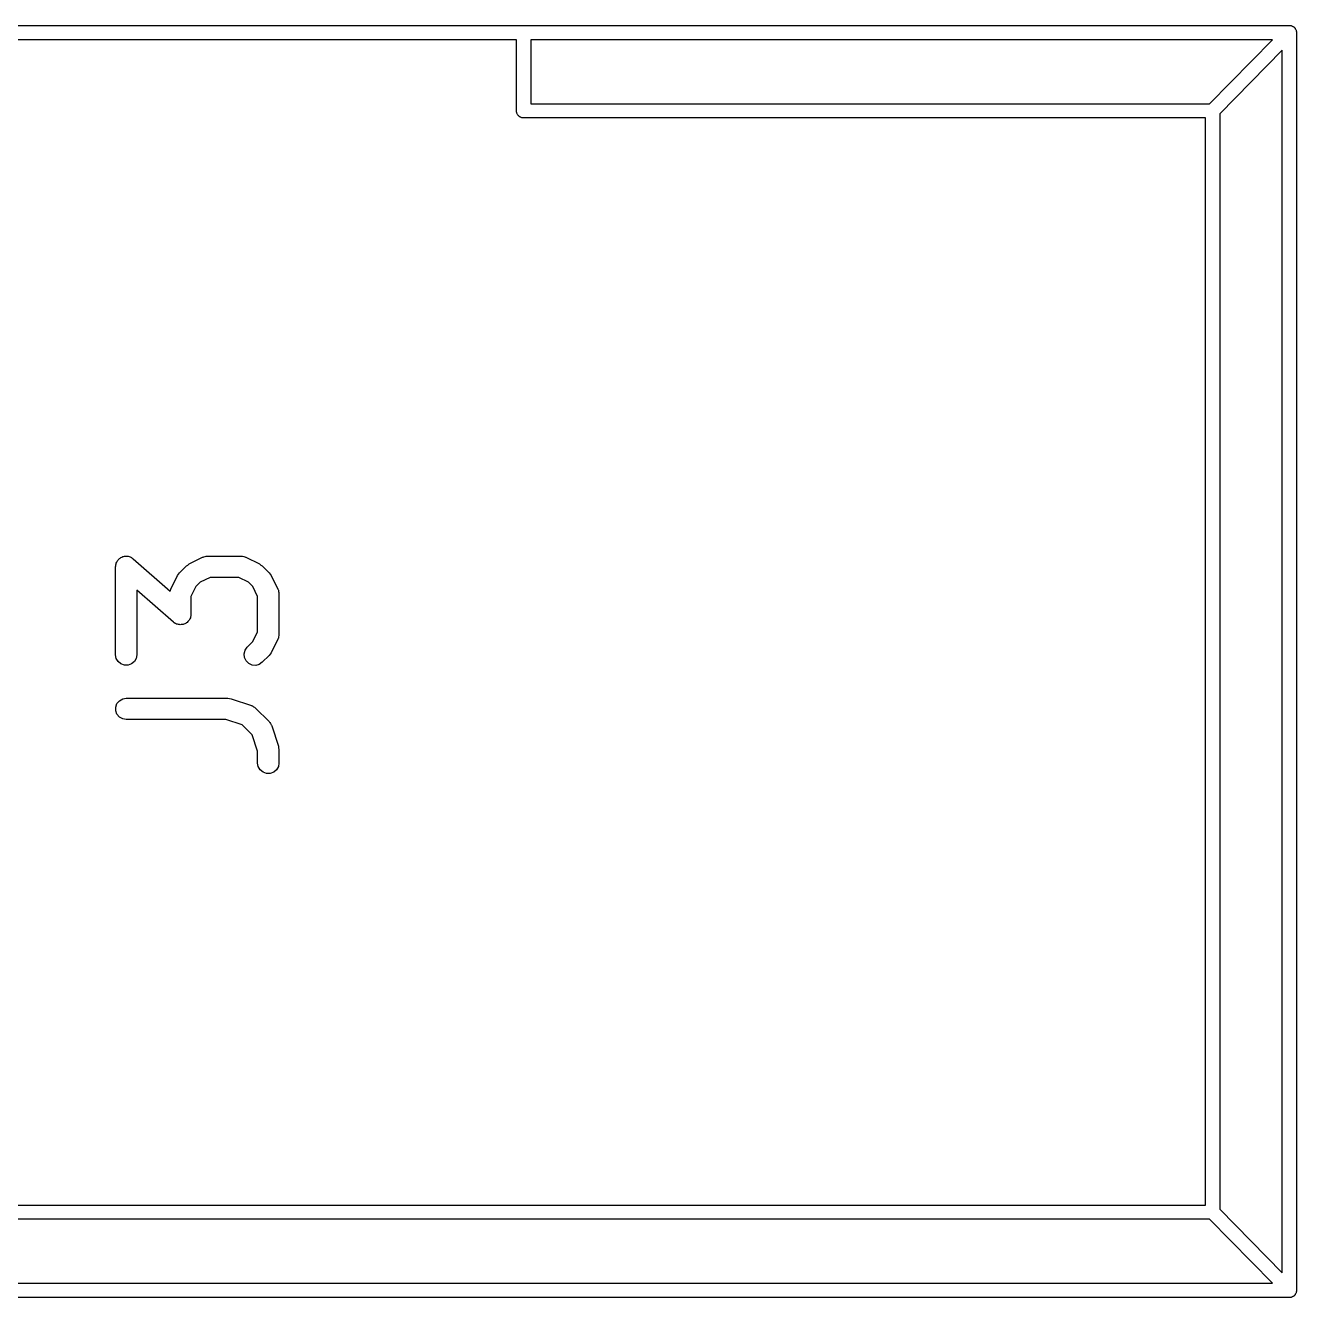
# Model space of a CAD drawing. Extents: x 136.3 to 186.3, y -96.8 to -46.7.
# Drawn here: x 144.86 to 153.81, y -57.37 to -48.42 of the extents above; entities that cross this region are included whole.
import ezdxf

# ---------------------------------------------------------------- set-up
doc = ezdxf.new("R2010")
doc.units = 0
doc.header["$MEASUREMENT"] = 0
doc.layers.add('BLACK', color=7, linetype='CONTINUOUS')

msp = doc.modelspace()

# ---------------------------------------------------------------- linework, layer by layer
at = {"layer": 'BLACK', "linetype": 'CONTINUOUS'}
for p, q in [((138.48, -48.4205), (153.747, -48.4205)), ((153.747, -48.4205), (153.749, -48.42)), ((153.749, -48.42), (153.756, -48.4205)), ((153.756, -48.4205), (153.763, -48.4205)), ((153.763, -48.4205), (153.765, -48.4212)), ((153.765, -48.4212), (153.767, -48.4213)), ((153.767, -48.4213), (153.769, -48.4224)), ((153.769, -48.4224), (153.771, -48.4228)), ((153.771, -48.4228), (153.775, -48.425)), ((153.775, -48.425), (153.779, -48.4265)), ((153.779, -48.4265), (153.781, -48.4278)), ((153.781, -48.4278), (153.783, -48.4286)), ((153.783, -48.4286), (153.784, -48.4304)), ((153.784, -48.4304), (153.787, -48.4316)), ((153.787, -48.4316), (153.789, -48.435)), ((153.789, -48.435), (153.793, -48.4379)), ((153.793, -48.4379), (153.794, -48.4396)), ((153.794, -48.4396), (153.795, -48.441)), ((153.795, -48.441), (153.796, -48.4432)), ((153.796, -48.4432), (153.798, -48.4451)), ((153.798, -48.4451), (153.799, -48.4493)), ((153.799, -48.4493), (153.802, -48.4531)), ((153.802, -48.4531), (153.802, -48.4551)), ((153.802, -48.4551), (153.803, -48.4569)), ((153.803, -48.4569), (153.803, -48.4594)), ((153.803, -48.4594), (153.804, -48.4617)), ((153.804, -48.4617), (153.804, -48.4681)), ((153.804, -48.4681), (153.805, -48.4745)), ((153.805, -48.4745), (153.804, -48.4768)), ((153.804, -48.4768), (153.804, -57.3142)), ((148.314, -48.5205), (143.914, -48.5205)), ((148.314, -49.0117), (148.314, -48.5205)), ((148.414, -48.5205), (148.414, -48.9705)), ((153.635, -48.5205), (148.414, -48.5205)), ((153.193, -48.9705), (153.635, -48.5205)), ((153.704, -48.5928), (153.264, -49.0409)), ((153.704, -57.1982), (153.704, -48.5928)), ((148.314, -49.0293), (148.314, -49.0117)), ((148.316, -49.0335), (148.314, -49.0293)), ((148.316, -49.0379), (148.316, -49.0335)), ((148.319, -49.0417), (148.316, -49.0379)), ((148.32, -49.0459), (148.319, -49.0417)), ((148.323, -49.0493), (148.32, -49.0459)), ((148.325, -49.0531), (148.323, -49.0493)), ((148.414, -48.9705), (153.193, -48.9705)), ((153.264, -49.0409), (153.264, -56.7501)), ((148.329, -49.056), (148.325, -49.0531)), ((148.331, -49.0594), (148.329, -49.056)), ((148.335, -49.0616), (148.331, -49.0594)), ((148.339, -49.0645), (148.335, -49.0616)), ((148.343, -49.066), (148.339, -49.0645)), ((148.347, -49.0682), (148.343, -49.066)), ((148.351, -49.069), (148.347, -49.0682)), ((148.355, -49.0705), (148.351, -49.069)), ((153.164, -49.0705), (148.355, -49.0705)), ((153.164, -56.7205), (153.164, -49.0705)), ((145.506, -52.1856), (145.509, -52.1806)), ((145.509, -52.1806), (145.515, -52.1759)), ((145.515, -52.1759), (145.519, -52.1704)), ((145.519, -52.1704), (145.524, -52.1676)), ((145.524, -52.1676), (145.529, -52.1639)), ((145.529, -52.1639), (145.536, -52.1614)), ((145.536, -52.1614), (145.542, -52.1578)), ((145.542, -52.1578), (145.548, -52.157)), ((145.548, -52.157), (145.553, -52.155)), ((145.553, -52.155), (145.561, -52.155)), ((145.561, -52.155), (145.568, -52.1538)), ((145.568, -52.1538), (145.574, -52.155)), ((145.574, -52.155), (145.579, -52.155)), ((145.579, -52.155), (145.586, -52.1575)), ((145.586, -52.1575), (145.593, -52.1589)), ((145.593, -52.1589), (145.598, -52.1619)), ((145.598, -52.1619), (145.604, -52.1639)), ((145.604, -52.1639), (145.609, -52.1686)), ((145.609, -52.1686), (145.616, -52.1724)), ((145.616, -52.1724), (145.876, -52.3999)), ((146.009, -52.2094), (146.104, -52.1618)), ((146.104, -52.1618), (146.108, -52.1605)), ((146.108, -52.1605), (146.112, -52.1584)), ((146.112, -52.1584), (146.121, -52.1568)), ((146.121, -52.1568), (146.129, -52.1543)), ((146.129, -52.1543), (146.134, -52.1546)), ((146.134, -52.1546), (146.138, -52.1538)), ((146.138, -52.1538), (146.376, -52.1538)), ((146.376, -52.1538), (146.38, -52.1546)), ((146.38, -52.1546), (146.384, -52.1543)), ((146.384, -52.1543), (146.393, -52.1568)), ((146.393, -52.1568), (146.402, -52.1584)), ((146.402, -52.1584), (146.405, -52.1605)), ((146.405, -52.1605), (146.409, -52.1618)), ((146.409, -52.1618), (146.505, -52.2094)), ((145.491, -52.2288), (145.493, -52.2216)), ((145.491, -52.8479), (145.491, -52.2288)), ((145.493, -52.2143), (145.495, -52.2089)), ((145.493, -52.2216), (145.493, -52.2143)), ((145.495, -52.2089), (145.496, -52.2032)), ((145.496, -52.2032), (145.5, -52.1968)), ((145.5, -52.1968), (145.502, -52.19)), ((145.502, -52.19), (145.506, -52.1856)), ((145.935, -52.2809), (145.942, -52.271)), ((145.942, -52.271), (145.99, -52.2234)), ((145.99, -52.2234), (145.999, -52.2165)), ((145.999, -52.2165), (146.009, -52.2094)), ((146.505, -52.2094), (146.514, -52.2165)), ((146.514, -52.2165), (146.524, -52.2234)), ((146.524, -52.2234), (146.572, -52.271)), ((146.572, -52.271), (146.579, -52.2809)), ((145.88, -52.3858), (145.928, -52.2905)), ((145.928, -52.2905), (145.935, -52.2809)), ((146.087, -52.3381), (146.057, -52.3685)), ((146.156, -52.3038), (146.087, -52.3381)), ((146.358, -52.3038), (146.156, -52.3038)), ((146.427, -52.3381), (146.358, -52.3038)), ((146.457, -52.3685), (146.427, -52.3381)), ((146.579, -52.2809), (146.586, -52.2905)), ((146.586, -52.2905), (146.633, -52.3858)), ((145.898, -52.6186), (145.641, -52.3941)), ((145.641, -52.3941), (145.641, -52.8479)), ((145.876, -52.3999), (145.877, -52.3937)), ((145.877, -52.3937), (145.879, -52.3899)), ((145.879, -52.3899), (145.88, -52.3858)), ((146.057, -52.3685), (146.022, -52.437)), ((146.022, -52.437), (146.022, -52.5622)), ((146.491, -52.437), (146.457, -52.3685)), ((146.491, -52.6873), (146.491, -52.437)), ((146.633, -52.3858), (146.635, -52.3899)), ((146.635, -52.3899), (146.637, -52.3937)), ((146.637, -52.3937), (146.638, -52.4023)), ((146.638, -52.4023), (146.641, -52.4107)), ((146.641, -52.4107), (146.641, -52.415)), ((146.641, -52.415), (146.641, -52.4193)), ((146.641, -52.4193), (146.641, -52.705)), ((145.904, -52.6224), (145.898, -52.6186)), ((145.91, -52.6271), (145.904, -52.6224)), ((145.915, -52.6291), (145.91, -52.6271)), ((145.92, -52.6321), (145.915, -52.6291)), ((145.978, -52.6296), (145.972, -52.6332)), ((145.985, -52.6271), (145.978, -52.6296)), ((145.989, -52.6234), (145.985, -52.6271)), ((145.994, -52.6206), (145.989, -52.6234)), ((145.999, -52.6151), (145.994, -52.6206)), ((146.005, -52.6104), (145.999, -52.6151)), ((146.008, -52.6054), (146.005, -52.6104)), ((146.011, -52.601), (146.008, -52.6054)), ((146.014, -52.5942), (146.011, -52.601)), ((146.018, -52.5878), (146.014, -52.5942)), ((146.019, -52.5821), (146.018, -52.5878)), ((146.021, -52.5767), (146.019, -52.5821)), ((146.022, -52.5622), (146.021, -52.5694)), ((146.021, -52.5694), (146.021, -52.5767)), ((145.927, -52.6335), (145.92, -52.6321)), ((145.934, -52.636), (145.927, -52.6335)), ((145.94, -52.636), (145.934, -52.636)), ((145.946, -52.6371), (145.94, -52.636)), ((145.953, -52.636), (145.946, -52.6371)), ((145.96, -52.636), (145.953, -52.636)), ((145.966, -52.634), (145.96, -52.636)), ((145.972, -52.6332), (145.966, -52.634)), ((146.457, -52.7558), (146.491, -52.6873)), ((146.641, -52.7136), (146.638, -52.722)), ((146.641, -52.705), (146.641, -52.7093)), ((146.641, -52.7093), (146.641, -52.7136)), ((146.403, -52.8162), (146.418, -52.7948)), ((146.418, -52.7948), (146.457, -52.7558)), ((146.633, -52.7386), (146.586, -52.8338)), ((146.635, -52.7344), (146.633, -52.7386)), ((146.637, -52.7307), (146.635, -52.7344)), ((146.638, -52.722), (146.637, -52.7307)), ((145.496, -52.8735), (145.491, -52.8479)), ((145.509, -52.8961), (145.496, -52.8735)), ((145.529, -52.9128), (145.509, -52.8961)), ((145.624, -52.8961), (145.604, -52.9128)), ((145.637, -52.8735), (145.624, -52.8961)), ((145.641, -52.8479), (145.637, -52.8735)), ((146.396, -52.8413), (146.403, -52.8162)), ((146.399, -52.8673), (146.396, -52.8413)), ((146.41, -52.8909), (146.399, -52.8673)), ((146.428, -52.9093), (146.41, -52.8909)), ((146.572, -52.8533), (146.524, -52.9009)), ((146.579, -52.8435), (146.572, -52.8533)), ((146.586, -52.8338), (146.579, -52.8435)), ((145.553, -52.9217), (145.529, -52.9128)), ((145.579, -52.9217), (145.553, -52.9217)), ((145.604, -52.9128), (145.579, -52.9217)), ((146.452, -52.9203), (146.428, -52.9093)), ((146.478, -52.9226), (146.452, -52.9203)), ((146.503, -52.9159), (146.478, -52.9226)), ((146.524, -52.9009), (146.503, -52.9159)), ((145.518, -53.1714), (145.541, -53.1584)), ((145.541, -53.1584), (145.566, -53.1538)), ((145.566, -53.1538), (146.281, -53.1538)), ((146.281, -53.1538), (146.293, -53.1559)), ((146.293, -53.1559), (146.304, -53.1577)), ((146.304, -53.1577), (146.447, -53.2053)), ((145.493, -53.2158), (145.501, -53.1913)), ((145.493, -53.2419), (145.493, -53.2158)), ((145.501, -53.2663), (145.493, -53.2419)), ((145.501, -53.1913), (145.518, -53.1714)), ((146.447, -53.2053), (146.451, -53.2074)), ((146.451, -53.2074), (146.455, -53.2085)), ((146.455, -53.2085), (146.462, -53.2135)), ((146.462, -53.2135), (146.47, -53.2177)), ((146.47, -53.2177), (146.473, -53.2209)), ((146.473, -53.2209), (146.477, -53.2234)), ((146.477, -53.2234), (146.572, -53.3187)), ((145.518, -53.2863), (145.501, -53.2663)), ((145.541, -53.2993), (145.518, -53.2863)), ((145.566, -53.3038), (145.541, -53.2993)), ((146.268, -53.3038), (145.566, -53.3038)), ((146.383, -53.342), (146.268, -53.3038)), ((146.453, -53.4122), (146.383, -53.342)), ((146.572, -53.3187), (146.574, -53.3222)), ((146.574, -53.3222), (146.578, -53.3251)), ((146.578, -53.3251), (146.582, -53.3328)), ((146.582, -53.3328), (146.587, -53.34)), ((146.587, -53.34), (146.588, -53.3442)), ((146.588, -53.3442), (146.59, -53.348)), ((146.491, -53.5267), (146.453, -53.4122)), ((146.59, -53.348), (146.638, -53.4908)), ((146.491, -53.6098), (146.491, -53.5267)), ((146.638, -53.4908), (146.639, -53.5027)), ((146.639, -53.5027), (146.641, -53.5145)), ((146.641, -53.5145), (146.641, -53.6098)), ((146.496, -53.6354), (146.491, -53.6098)), ((146.641, -53.6098), (146.637, -53.6354)), ((146.509, -53.658), (146.496, -53.6354)), ((146.529, -53.6747), (146.509, -53.658)), ((146.553, -53.6836), (146.529, -53.6747)), ((146.579, -53.6836), (146.553, -53.6836)), ((146.604, -53.6747), (146.579, -53.6836)), ((146.624, -53.658), (146.604, -53.6747)), ((146.637, -53.6354), (146.624, -53.658)), ((139.084, -56.7205), (153.164, -56.7205)), ((153.193, -56.8205), (139.054, -56.8205)), ((153.635, -57.2705), (153.193, -56.8205)), ((153.264, -56.7501), (153.704, -57.1982)), ((138.596, -57.2705), (153.635, -57.2705)), ((153.747, -57.3705), (138.48, -57.3705)), ((153.749, -57.371), (153.747, -57.3705)), ((153.756, -57.3705), (153.749, -57.371)), ((153.763, -57.3705), (153.756, -57.3705)), ((153.765, -57.3698), (153.763, -57.3705)), ((153.767, -57.3697), (153.765, -57.3698)), ((153.769, -57.3686), (153.767, -57.3697)), ((153.771, -57.3682), (153.769, -57.3686)), ((153.775, -57.366), (153.771, -57.3682)), ((153.779, -57.3645), (153.775, -57.366)), ((153.781, -57.3632), (153.779, -57.3645)), ((153.783, -57.3624), (153.781, -57.3632)), ((153.784, -57.3606), (153.783, -57.3624)), ((153.787, -57.3594), (153.784, -57.3606)), ((153.789, -57.356), (153.787, -57.3594)), ((153.793, -57.3531), (153.789, -57.356)), ((153.794, -57.3514), (153.793, -57.3531)), ((153.795, -57.35), (153.794, -57.3514)), ((153.796, -57.3478), (153.795, -57.35)), ((153.798, -57.3459), (153.796, -57.3478)), ((153.799, -57.3417), (153.798, -57.3459)), ((153.802, -57.3379), (153.799, -57.3417)), ((153.803, -57.3341), (153.802, -57.3359)), ((153.802, -57.3359), (153.802, -57.3379)), ((153.804, -57.3293), (153.803, -57.3316)), ((153.803, -57.3316), (153.803, -57.3341)), ((153.804, -57.3142), (153.805, -57.3165)), ((153.805, -57.3165), (153.804, -57.3229)), ((153.804, -57.3229), (153.804, -57.3293))]:
    msp.add_line(p, q, dxfattribs=at)

doc.saveas('drawing.dxf')
